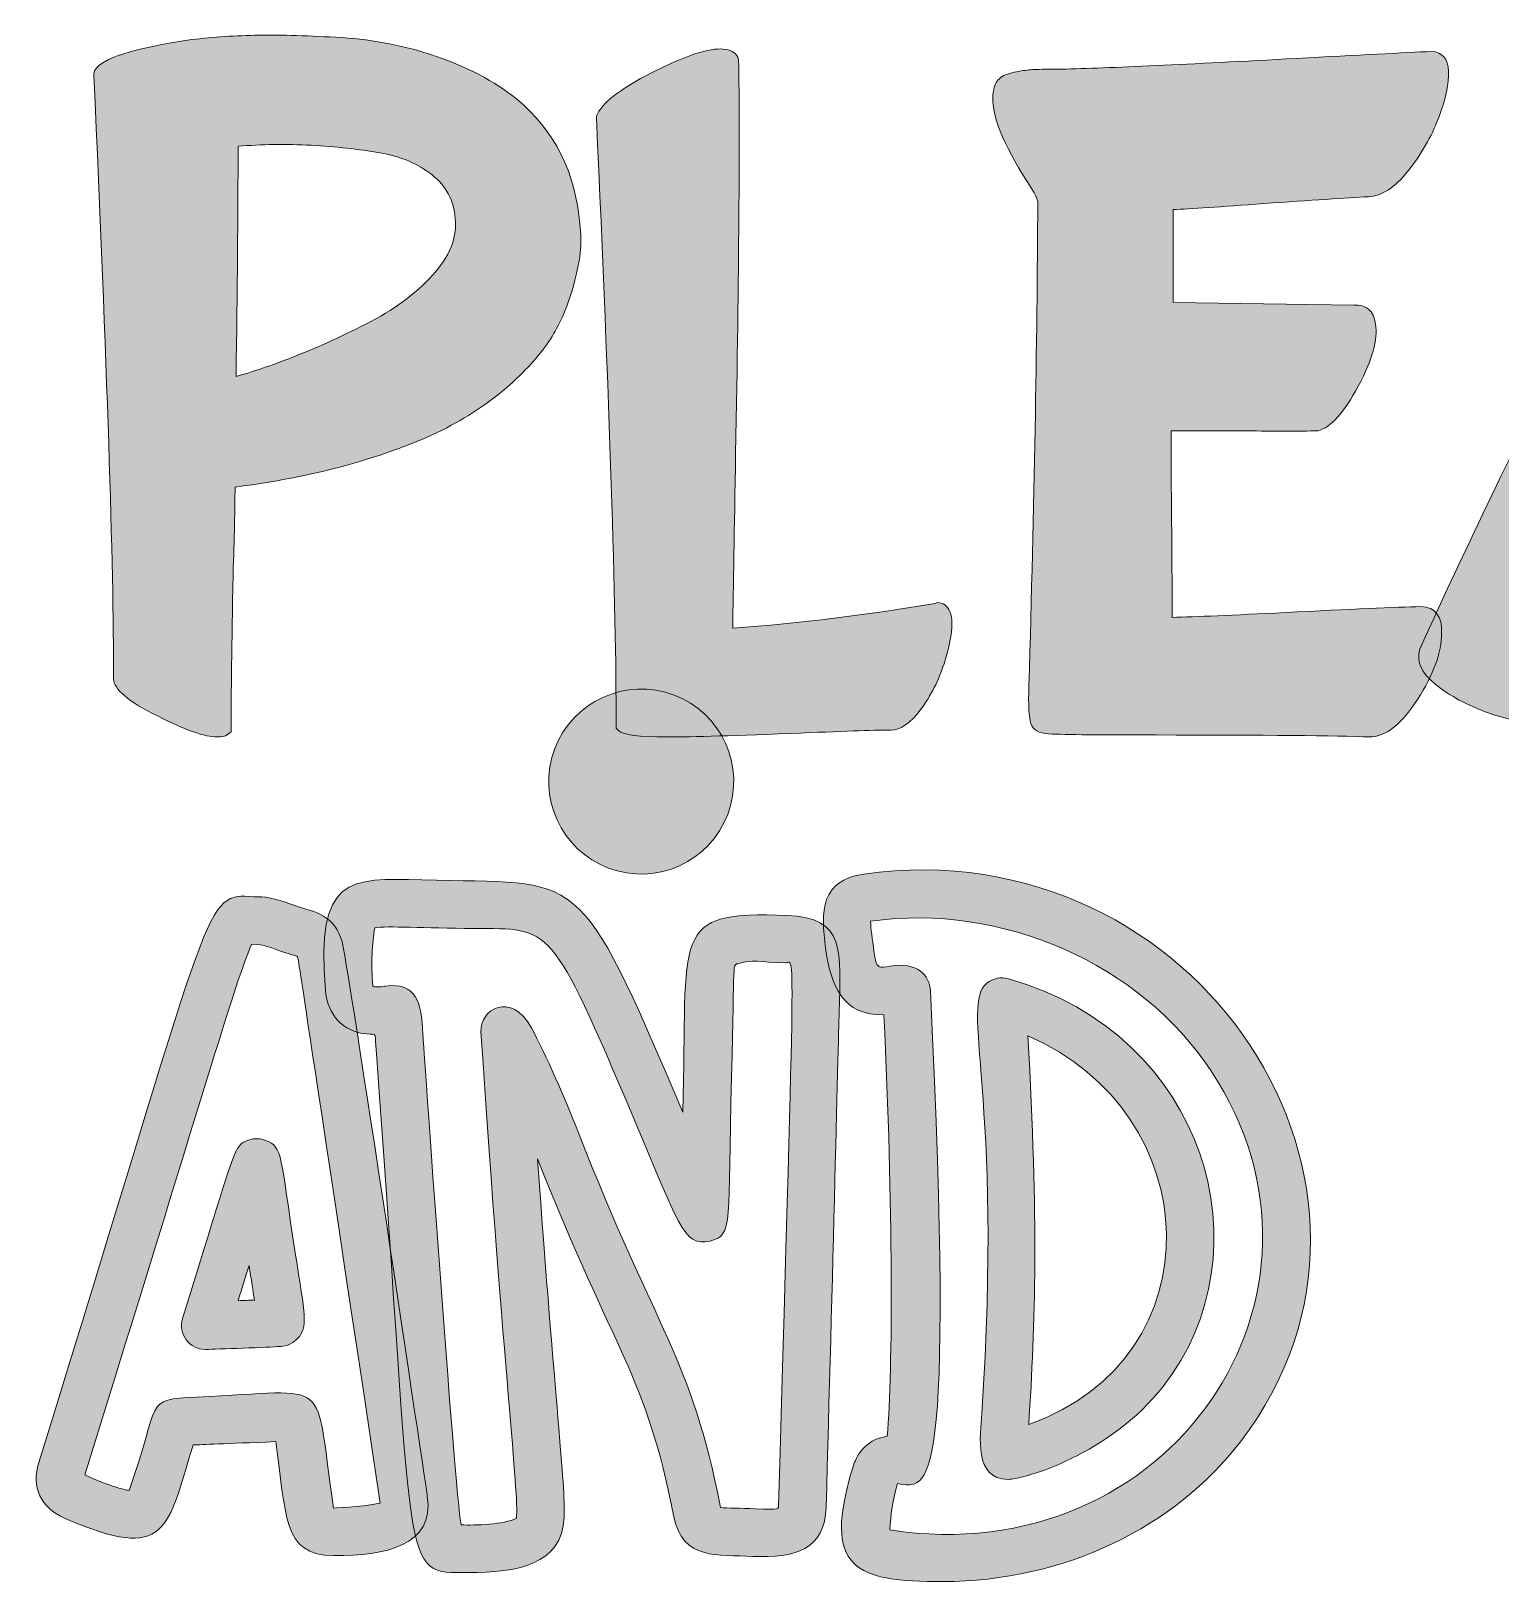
# Model space of a CAD drawing. Header units: inches. Extents: x 109 to 970, y -981 to -100.
# Drawn here: x 118.5 to 304.3, y -973.4 to -777.1 of the extents above; entities that cross this region are included whole.
import ezdxf

# ---------------------------------------------------------------- set-up
doc = ezdxf.new("R2010")
doc.units = ezdxf.units.IN
doc.header["$MEASUREMENT"] = 0
doc.layers.add('Layer 1', color=7, linetype='Continuous')

# ---------------------------------------------------------------- blocks, each defined once
blk = doc.blocks.new('block 3')
at = {"layer": 'Layer 1', "true_color": 0xffffff}
h = blk.add_hatch(color=7, dxfattribs=at)
h.dxf.hatch_style = 2
edge = h.paths.add_edge_path()
edge.add_spline(control_points=[(271.36, -955.34), (263.12, -966.07), (249.14, -973), (233.75, -973), (222.81, -973), (218.33, -971.6), (222.46, -958.32), (222.73, -957.44), (223.74, -955.07), (226.73, -954.65), (227.44, -946.18), (227.47, -925.8), (226.31, -901.39), (221.14, -901.59), (219.56, -897.7), (218.93, -892.99), (218.31, -888.36), (218.31, -884.39), (223.75, -883.63), (265.97, -877.69), (295.9, -923.42), (271.36, -955.34)], knot_values=[0, 0, 0, 0, 1, 1, 1, 2, 2, 2, 3, 3, 3, 4, 4, 4, 5, 5, 5, 6, 6, 6, 7, 7, 7, 7], degree=3, periodic=1)
edge = h.paths.add_edge_path()
edge.add_spline(control_points=[(267.62, -908.45), (258.72, -894.99), (241.24, -887.25), (224.62, -889.58), (224.63, -890.43), (224.86, -891.93), (225.05, -893.36), (225.35, -895.76), (225.66, -895.49), (227.11, -895.26), (230.47, -894.72), (232.09, -896.33), (232.19, -898.43), (235.28, -963.17), (231.98, -961.23), (228.04, -960.62), (227.44, -962.7), (227.12, -964.62), (227.07, -966.48), (262.42, -971.95), (286.33, -936.72), (267.62, -908.45)], knot_values=[0, 0, 0, 0, 1, 1, 1, 2, 2, 2, 3, 3, 3, 4, 4, 4, 5, 5, 5, 6, 6, 6, 7, 7, 7, 7], degree=3, periodic=1)
edge = h.paths.add_edge_path()
edge.add_spline(control_points=[(261.6, -948.35), (254.9, -956.89), (244.06, -960.09), (241.99, -960.09), (237.64, -960.09), (238.48, -954.57), (238.67, -951.79), (241.41, -911.47), (235.85, -900.2), (239.32, -897.4), (240.08, -896.79), (241.09, -896.58), (242.03, -896.85), (267.15, -903.97), (274.87, -931.44), (261.6, -948.35)], knot_values=[0, 0, 0, 0, 1, 1, 1, 2, 2, 2, 3, 3, 3, 4, 4, 4, 5, 5, 5, 5], degree=3, periodic=1)
edge = h.paths.add_edge_path()
edge.add_spline(control_points=[(244.49, -904.08), (245.84, -927.59), (245.44, -940.39), (244.6, -953.18), (268.6, -944.58), (267.05, -913.71), (244.49, -904.08)], knot_values=[0, 0, 0, 0, 1, 1, 1, 2, 2, 2, 2], degree=3, periodic=1)
h = blk.add_hatch(color=7, dxfattribs=at)
h.dxf.hatch_style = 2
edge = h.paths.add_edge_path()
edge.add_spline(control_points=[(220.65, -901.11), (220.63, -901.64), (219.77, -936.61), (219, -963.59), (218.85, -968.96), (215.06, -970.07), (209.75, -969.82), (205.36, -969.61), (200.85, -970.33), (199.77, -964.84), (196.2, -946.67), (192.33, -944.4), (182.53, -919.59), (184.77, -950.69), (186.06, -960.69), (185.9, -964.89), (185.66, -970.91), (179.86, -971.87), (173.81, -971.87), (164.98, -971.87), (167.2, -973.43), (162.17, -906.28), (161.95, -903.34), (162.33, -903.97), (160.92, -903.83), (157.93, -903.51), (155.99, -901.44), (155.73, -898.28), (154.55, -883.93), (158.63, -884.11), (167.91, -884.37), (188.46, -884.93), (187.38, -882.04), (200.91, -913.72), (201.5, -890.83), (199.15, -888.29), (214.07, -888.85), (221.51, -889.12), (220.85, -893.37), (220.65, -901.11)], knot_values=[0, 0, 0, 0, 1, 1, 1, 2, 2, 2, 3, 3, 3, 4, 4, 4, 5, 5, 5, 6, 6, 6, 7, 7, 7, 8, 8, 8, 9, 9, 9, 10, 10, 10, 11, 11, 11, 12, 12, 12, 13, 13, 13, 13], degree=3, periodic=1)
edge = h.paths.add_edge_path()
edge.add_spline(control_points=[(212.99, -963.42), (215.11, -888.99), (215.07, -894.9), (213.85, -894.86), (210.53, -894.73), (209.66, -894.39), (207.98, -894.92), (207.06, -895.21), (207.49, -893.87), (207.05, -909.26), (206.52, -927.83), (207.38, -929.25), (204.3, -929.99), (200.93, -930.8), (200.33, -927.68), (194.68, -914.44), (184.12, -889.71), (184.42, -890.54), (174.45, -890.5), (168.18, -890.48), (163.5, -890.13), (161.97, -890.43), (161.62, -892.34), (161.48, -894.93), (161.72, -897.79), (161.74, -898), (163.1, -897.82), (163.31, -897.79), (167.25, -897.21), (167.83, -900.08), (167.99, -903.05), (167.99, -903.08), (172.06, -961.8), (172.88, -965.85), (174.66, -965.89), (178.31, -965.83), (179.87, -965), (180.18, -961.68), (178.29, -947.21), (175.39, -903.57), (175.2, -900.7), (179.21, -898.37), (181.77, -903.06), (183.54, -906.34), (186.06, -912.11), (187.63, -916.12), (197.68, -941.82), (201.87, -944.36), (205.67, -963.65), (206.54, -963.75), (208.17, -963.73), (210.04, -963.81), (213.3, -963.97), (212.98, -963.78), (212.99, -963.42)], knot_values=[0, 0, 0, 0, 1, 1, 1, 2, 2, 2, 3, 3, 3, 4, 4, 4, 5, 5, 5, 6, 6, 6, 7, 7, 7, 8, 8, 8, 9, 9, 9, 10, 10, 10, 11, 11, 11, 12, 12, 12, 13, 13, 13, 14, 14, 14, 15, 15, 15, 16, 16, 16, 17, 17, 17, 18, 18, 18, 18], degree=3, periodic=1)
h = blk.add_hatch(color=7, dxfattribs=at)
h.dxf.hatch_style = 2
edge = h.paths.add_edge_path()
edge.add_spline(control_points=[(156.78, -969.73), (150.19, -969.73), (150.8, -964.41), (149.46, -955.33), (142.83, -955.58), (140.24, -955.7), (139, -955.75), (135.78, -966.21), (135.88, -970.74), (122.83, -965.02), (119.74, -963.67), (118.54, -961.09), (119.51, -957.95), (141.19, -888.34), (140.23, -886.08), (146.07, -886.46), (147.79, -886.57), (148.22, -886.29), (151.49, -887.49), (154.11, -888.45), (156.45, -888.39), (157.74, -891.79), (158.42, -893.58), (168.61, -962.18), (168.61, -962.22), (169.54, -968.53), (163.3, -969.73), (156.78, -969.73)], knot_values=[0, 0, 0, 0, 1, 1, 1, 2, 2, 2, 3, 3, 3, 4, 4, 4, 5, 5, 5, 6, 6, 6, 7, 7, 7, 8, 8, 8, 9, 9, 9, 9], degree=3, periodic=1)
edge = h.paths.add_edge_path()
edge.add_spline(control_points=[(162.66, -963.08), (151.44, -888.77), (152.4, -894.69), (152.14, -893.99), (149.19, -893.28), (148.49, -892.46), (146.42, -892.49), (144.62, -896.26), (139.67, -913.44), (125.32, -959.54), (128.77, -961.05), (130.28, -961.41), (130.92, -961.48), (135.06, -950.08), (132.57, -950.02), (139.5, -949.71), (157.15, -948.93), (154.18, -946.71), (156.76, -963.71), (157.46, -963.72), (161.66, -963.39), (162.66, -963.08)], knot_values=[0, 0, 0, 0, 1, 1, 1, 2, 2, 2, 3, 3, 3, 4, 4, 4, 5, 5, 5, 6, 6, 6, 7, 7, 7, 7], degree=3, periodic=1)
edge = h.paths.add_edge_path()
edge.add_spline(control_points=[(151.92, -931.48), (153.18, -939.51), (153.55, -940.84), (152.21, -942.3), (151.83, -942.71), (151.02, -943.38), (149.67, -943.32), (147.84, -943.45), (140.84, -943.68), (140.57, -943.68), (138.54, -943.68), (137.09, -941.72), (137.69, -939.78), (144.62, -917.52), (144.06, -917.97), (146.01, -917.24), (146.73, -916.98), (147.52, -916.99), (148.22, -917.28), (150.39, -918.14), (149.99, -919.06), (151.92, -931.48)], knot_values=[0, 0, 0, 0, 1, 1, 1, 2, 2, 2, 3, 3, 3, 4, 4, 4, 5, 5, 5, 6, 6, 6, 7, 7, 7, 7], degree=3, periodic=1)
edge = h.paths.add_edge_path()
edge.add_spline(control_points=[(146.76, -937.44), (146.59, -936.33), (146.36, -934.86), (146.08, -933.06), (145.67, -934.4), (145.21, -935.88), (144.69, -937.52), (145.39, -937.5), (146.1, -937.47), (146.76, -937.44)], knot_values=[0, 0, 0, 0, 1, 1, 1, 2, 2, 2, 3, 3, 3, 3], degree=3, periodic=1)
at = {"layer": 'Layer 1', "lineweight": 0}
for points, knots in [([(271.36, -955.34), (263.12, -966.07), (249.14, -973), (233.75, -973), (222.81, -973), (218.33, -971.6), (222.46, -958.32), (222.73, -957.44), (223.74, -955.07), (226.73, -954.65), (227.44, -946.18), (227.47, -925.8), (226.31, -901.39), (221.14, -901.59), (219.56, -897.7), (218.93, -892.99), (218.31, -888.36), (218.31, -884.39), (223.75, -883.63), (265.97, -877.69), (295.9, -923.42), (271.36, -955.34)], [0, 0, 0, 0, 1, 1, 1, 2, 2, 2, 3, 3, 3, 4, 4, 4, 5, 5, 5, 6, 6, 6, 7, 7, 7, 7]), ([(220.65, -901.11), (220.63, -901.64), (219.77, -936.61), (219, -963.59), (218.85, -968.96), (215.06, -970.07), (209.75, -969.82), (205.36, -969.61), (200.85, -970.33), (199.77, -964.84), (196.2, -946.67), (192.33, -944.4), (182.53, -919.59), (184.77, -950.69), (186.06, -960.69), (185.9, -964.89), (185.66, -970.91), (179.86, -971.87), (173.81, -971.87), (164.98, -971.87), (167.2, -973.43), (162.17, -906.28), (161.95, -903.34), (162.33, -903.97), (160.92, -903.83), (157.93, -903.51), (155.99, -901.44), (155.73, -898.28), (154.55, -883.93), (158.63, -884.11), (167.91, -884.37), (188.46, -884.93), (187.38, -882.04), (200.91, -913.72), (201.5, -890.83), (199.15, -888.29), (214.07, -888.85), (221.51, -889.12), (220.85, -893.37), (220.65, -901.11)], [0, 0, 0, 0, 1, 1, 1, 2, 2, 2, 3, 3, 3, 4, 4, 4, 5, 5, 5, 6, 6, 6, 7, 7, 7, 8, 8, 8, 9, 9, 9, 10, 10, 10, 11, 11, 11, 12, 12, 12, 13, 13, 13, 13]), ([(156.78, -969.73), (150.19, -969.73), (150.8, -964.41), (149.46, -955.33), (142.83, -955.58), (140.24, -955.7), (139, -955.75), (135.78, -966.21), (135.88, -970.74), (122.83, -965.02), (119.74, -963.67), (118.54, -961.09), (119.51, -957.95), (141.19, -888.34), (140.23, -886.08), (146.07, -886.46), (147.79, -886.57), (148.22, -886.29), (151.49, -887.49), (154.11, -888.45), (156.45, -888.39), (157.74, -891.79), (158.42, -893.58), (168.61, -962.18), (168.61, -962.22), (169.54, -968.53), (163.3, -969.73), (156.78, -969.73)], [0, 0, 0, 0, 1, 1, 1, 2, 2, 2, 3, 3, 3, 4, 4, 4, 5, 5, 5, 6, 6, 6, 7, 7, 7, 8, 8, 8, 9, 9, 9, 9]), ([(162.66, -963.08), (151.44, -888.77), (152.4, -894.69), (152.14, -893.99), (149.19, -893.28), (148.49, -892.46), (146.42, -892.49), (144.62, -896.26), (139.67, -913.44), (125.32, -959.54), (128.77, -961.05), (130.28, -961.41), (130.92, -961.48), (135.06, -950.08), (132.57, -950.02), (139.5, -949.71), (157.15, -948.93), (154.18, -946.71), (156.76, -963.71), (157.46, -963.72), (161.66, -963.39), (162.66, -963.08)], [0, 0, 0, 0, 1, 1, 1, 2, 2, 2, 3, 3, 3, 4, 4, 4, 5, 5, 5, 6, 6, 6, 7, 7, 7, 7]), ([(212.99, -963.42), (215.11, -888.99), (215.07, -894.9), (213.85, -894.86), (210.53, -894.73), (209.66, -894.39), (207.98, -894.92), (207.06, -895.21), (207.49, -893.87), (207.05, -909.26), (206.52, -927.83), (207.38, -929.25), (204.3, -929.99), (200.93, -930.8), (200.33, -927.68), (194.68, -914.44), (184.12, -889.71), (184.42, -890.54), (174.45, -890.5), (168.18, -890.48), (163.5, -890.13), (161.97, -890.43), (161.62, -892.34), (161.48, -894.93), (161.72, -897.79), (161.74, -898), (163.1, -897.82), (163.31, -897.79), (167.25, -897.21), (167.83, -900.08), (167.99, -903.05), (167.99, -903.08), (172.06, -961.8), (172.88, -965.85), (174.66, -965.89), (178.31, -965.83), (179.87, -965), (180.18, -961.68), (178.29, -947.21), (175.39, -903.57), (175.2, -900.7), (179.21, -898.37), (181.77, -903.06), (183.54, -906.34), (186.06, -912.11), (187.63, -916.12), (197.68, -941.82), (201.87, -944.36), (205.67, -963.65), (206.54, -963.75), (208.17, -963.73), (210.04, -963.81), (213.3, -963.97), (212.98, -963.78), (212.99, -963.42)], [0, 0, 0, 0, 1, 1, 1, 2, 2, 2, 3, 3, 3, 4, 4, 4, 5, 5, 5, 6, 6, 6, 7, 7, 7, 8, 8, 8, 9, 9, 9, 10, 10, 10, 11, 11, 11, 12, 12, 12, 13, 13, 13, 14, 14, 14, 15, 15, 15, 16, 16, 16, 17, 17, 17, 18, 18, 18, 18]), ([(267.62, -908.45), (258.72, -894.99), (241.24, -887.25), (224.62, -889.58), (224.63, -890.43), (224.86, -891.93), (225.05, -893.36), (225.35, -895.76), (225.66, -895.49), (227.11, -895.26), (230.47, -894.72), (232.09, -896.33), (232.19, -898.43), (235.28, -963.17), (231.98, -961.23), (228.04, -960.62), (227.44, -962.7), (227.12, -964.62), (227.07, -966.48), (262.42, -971.95), (286.33, -936.72), (267.62, -908.45)], [0, 0, 0, 0, 1, 1, 1, 2, 2, 2, 3, 3, 3, 4, 4, 4, 5, 5, 5, 6, 6, 6, 7, 7, 7, 7]), ([(261.6, -948.35), (254.9, -956.89), (244.06, -960.09), (241.99, -960.09), (237.64, -960.09), (238.48, -954.57), (238.67, -951.79), (241.41, -911.47), (235.85, -900.2), (239.32, -897.4), (240.08, -896.79), (241.09, -896.58), (242.03, -896.85), (267.15, -903.97), (274.87, -931.44), (261.6, -948.35)], [0, 0, 0, 0, 1, 1, 1, 2, 2, 2, 3, 3, 3, 4, 4, 4, 5, 5, 5, 5]), ([(244.49, -904.08), (245.84, -927.59), (245.44, -940.39), (244.6, -953.18), (268.6, -944.58), (267.05, -913.71), (244.49, -904.08)], [0, 0, 0, 0, 1, 1, 1, 2, 2, 2, 2]), ([(151.92, -931.48), (153.18, -939.51), (153.55, -940.84), (152.21, -942.3), (151.83, -942.71), (151.02, -943.38), (149.67, -943.32), (147.84, -943.45), (140.84, -943.68), (140.57, -943.68), (138.54, -943.68), (137.09, -941.72), (137.69, -939.78), (144.62, -917.52), (144.06, -917.97), (146.01, -917.24), (146.73, -916.98), (147.52, -916.99), (148.22, -917.28), (150.39, -918.14), (149.99, -919.06), (151.92, -931.48)], [0, 0, 0, 0, 1, 1, 1, 2, 2, 2, 3, 3, 3, 4, 4, 4, 5, 5, 5, 6, 6, 6, 7, 7, 7, 7]), ([(146.76, -937.44), (146.59, -936.33), (146.36, -934.86), (146.08, -933.06), (145.67, -934.4), (145.21, -935.88), (144.69, -937.52), (145.39, -937.5), (146.1, -937.47), (146.76, -937.44)], [0, 0, 0, 0, 1, 1, 1, 2, 2, 2, 3, 3, 3, 3])]:
    blk.add_open_spline(points, degree=3, knots=knots, dxfattribs=at)
blk = doc.blocks.new('block 9')
at = {"layer": 'Layer 1', "true_color": 0xffffff}
h = blk.add_hatch(color=7, dxfattribs=at)
h.dxf.hatch_style = 2
edge = h.paths.add_edge_path()
edge.add_spline(control_points=[(346.94, -787.2), (348.85, -792.19), (351.6, -799.78), (355.18, -809.97), (358.75, -820.16), (362.12, -830.1), (365.28, -839.79), (368.44, -849.48), (370.32, -855.7), (370.9, -858.45), (371.06, -859.36), (370.69, -860.32), (369.78, -861.32), (369.03, -862.15), (367.92, -862.96), (366.47, -863.75), (365.01, -864.54), (363.45, -865.21), (361.79, -865.75), (360.12, -866.29), (358.71, -866.56), (357.55, -866.56), (357.3, -866.56), (357.05, -866.56), (356.8, -866.56), (355.97, -866.47), (355.24, -866.14), (354.62, -865.56), (353.99, -864.98), (353.6, -864.27), (353.43, -863.44), (352.35, -857.87), (350.85, -851.46), (348.94, -844.22), (348.77, -843.56), (348.44, -843.27), (347.94, -843.35), (343.53, -843.52), (337.08, -843.85), (328.6, -844.35), (324.11, -844.6), (320.99, -844.77), (319.24, -844.85), (318.82, -844.85), (318.49, -845.06), (318.24, -845.47), (317.74, -846.72), (317.04, -848.34), (316.12, -850.34), (313.79, -855.58), (312, -859.82), (310.76, -863.06), (310.09, -864.81), (307.43, -864.89), (302.77, -863.31), (300.03, -862.32), (297.76, -861.09), (295.97, -859.63), (294.18, -858.18), (293.54, -856.7), (294.04, -855.2), (297.53, -847.39), (303.19, -835.49), (311.01, -819.52), (319.82, -801.63), (326.1, -788.32), (329.85, -779.59), (330.43, -778.34), (331.35, -777.68), (332.59, -777.59), (336, -777.26), (338.71, -777.14), (340.7, -777.22), (341.95, -777.3), (342.87, -777.93), (343.45, -779.09), (344.86, -782), (346.03, -784.71), (346.94, -787.2)], knot_values=[0, 0, 0, 0, 1, 1, 1, 2, 2, 2, 3, 3, 3, 4, 4, 4, 5, 5, 5, 6, 6, 6, 7, 7, 7, 8, 8, 8, 9, 9, 9, 10, 10, 10, 11, 11, 11, 12, 12, 12, 13, 13, 13, 14, 14, 14, 15, 15, 15, 16, 16, 16, 17, 17, 17, 18, 18, 18, 19, 19, 19, 20, 20, 20, 21, 21, 21, 22, 22, 22, 23, 23, 23, 24, 24, 24, 25, 25, 25, 26, 26, 26, 26], degree=3, periodic=1)
edge = h.paths.add_edge_path()
edge.add_spline(control_points=[(343.32, -824.38), (343.4, -824.3), (343.45, -824.18), (343.45, -824.01), (341.78, -818.35), (339.46, -811.49), (336.46, -803.42), (335.21, -806.33), (333.47, -810.24), (331.22, -815.15), (329.14, -819.81), (327.52, -823.39), (326.35, -825.88), (326.35, -825.88), (326.35, -826.01), (326.35, -826.01), (327.85, -825.92), (330.47, -825.71), (334.21, -825.38), (338.21, -825.05), (341.16, -824.8), (343.07, -824.63), (343.16, -824.55), (343.24, -824.47), (343.32, -824.38)], knot_values=[0, 0, 0, 0, 1, 1, 1, 2, 2, 2, 3, 3, 3, 4, 4, 4, 5, 5, 5, 6, 6, 6, 7, 7, 7, 8, 8, 8, 8], degree=3, periodic=1)
h = blk.add_hatch(color=7, dxfattribs=at)
h.dxf.hatch_style = 2
edge = h.paths.add_edge_path()
edge.add_spline(control_points=[(187.86, -801.55), (188.03, -802.72), (188.05, -803.92), (187.92, -805.17), (187.8, -806.42), (187.44, -808.04), (186.86, -810.03), (186.28, -812.03), (185.45, -813.92), (184.37, -815.71), (183.28, -817.5), (181.64, -819.41), (179.44, -821.45), (177.23, -823.49), (174.63, -825.32), (171.64, -826.94), (168.64, -828.56), (164.8, -830.08), (160.1, -831.5), (155.4, -832.91), (150.13, -833.99), (144.31, -834.74), (144.31, -837.4), (144.23, -841.1), (144.06, -845.84), (143.9, -854.66), (143.81, -861.07), (143.81, -865.06), (143.81, -865.06), (143.81, -865.68), (143.81, -865.68), (143.81, -865.68), (143.31, -866.06), (143.31, -866.06), (143.07, -866.23), (142.65, -866.31), (142.07, -866.31), (140.49, -866.31), (137.99, -865.43), (134.58, -863.69), (130.84, -861.86), (128.97, -860.28), (128.97, -858.95), (128.97, -844.64), (128.13, -819.23), (126.47, -782.71), (126.47, -782.71), (126.47, -782.46), (126.47, -782.46), (126.47, -782.46), (126.6, -782.09), (126.6, -782.09), (127.43, -780.59), (131.5, -779.3), (138.82, -778.22), (141.57, -777.89), (144.4, -777.7), (147.31, -777.66), (150.22, -777.62), (153.71, -777.72), (157.79, -777.97), (161.86, -778.22), (165.86, -779.01), (169.77, -780.34), (173.68, -781.67), (177.05, -783.46), (179.87, -785.7), (184.7, -789.7), (187.36, -794.98), (187.86, -801.55)], knot_values=[0, 0, 0, 0, 1, 1, 1, 2, 2, 2, 3, 3, 3, 4, 4, 4, 5, 5, 5, 6, 6, 6, 7, 7, 7, 8, 8, 8, 9, 9, 9, 10, 10, 10, 11, 11, 11, 12, 12, 12, 13, 13, 13, 14, 14, 14, 15, 15, 15, 16, 16, 16, 17, 17, 17, 18, 18, 18, 19, 19, 19, 20, 20, 20, 21, 21, 21, 22, 22, 22, 23, 23, 23, 23], degree=3, periodic=1)
edge = h.paths.add_edge_path()
edge.add_spline(control_points=[(172.14, -800.8), (171.97, -798.56), (170.99, -796.73), (169.21, -795.31), (167.42, -793.9), (165.21, -792.96), (162.59, -792.5), (159.97, -792.05), (157.08, -791.74), (153.92, -791.57), (150.76, -791.4), (147.68, -791.44), (144.69, -791.69), (144.69, -800.26), (144.6, -809.95), (144.44, -820.77), (146.52, -820.19), (148.91, -819.37), (151.61, -818.33), (154.31, -817.29), (157.39, -815.9), (160.85, -814.15), (164.3, -812.41), (167.1, -810.35), (169.27, -807.98), (171.43, -805.61), (172.39, -803.22), (172.14, -800.8)], knot_values=[0, 0, 0, 0, 1, 1, 1, 2, 2, 2, 3, 3, 3, 4, 4, 4, 5, 5, 5, 6, 6, 6, 7, 7, 7, 8, 8, 8, 9, 9, 9, 9], degree=3, periodic=1)
h = blk.add_hatch(color=7, dxfattribs=at)
h.dxf.hatch_style = 2
edge = h.paths.add_edge_path()
edge.add_spline(control_points=[(234.65, -850.46), (234.81, -850.88), (234.9, -851.38), (234.9, -851.96), (234.9, -853.29), (234.56, -855), (233.9, -857.07), (233.23, -859.16), (232.26, -861.07), (230.97, -862.81), (229.68, -864.56), (228.41, -865.43), (227.16, -865.43), (225.58, -865.43), (221.8, -865.56), (215.81, -865.81), (207.74, -866.14), (202.08, -866.31), (198.84, -866.31), (195.34, -866.31), (193.35, -866.06), (192.85, -865.56), (192.85, -865.56), (192.47, -865.18), (192.47, -865.18), (192.47, -865.18), (192.47, -864.69), (192.47, -864.69), (192.47, -849.88), (191.64, -824.34), (189.98, -788.07), (189.98, -788.07), (189.98, -787.83), (189.98, -787.83), (189.98, -787.83), (190.1, -787.58), (190.1, -787.58), (191.02, -785.91), (193.56, -784.06), (197.71, -782.02), (201.87, -779.99), (204.74, -779.13), (206.32, -779.47), (207.15, -779.55), (207.7, -779.96), (207.95, -780.71), (208.11, -790.7), (207.99, -807.29), (207.57, -830.5), (207.4, -840.23), (207.28, -847.59), (207.2, -852.58), (215.76, -851.92), (224.29, -850.88), (232.78, -849.46), (232.78, -849.46), (233.03, -849.34), (233.03, -849.34), (233.77, -849.34), (234.31, -849.71), (234.65, -850.46)], knot_values=[0, 0, 0, 0, 1, 1, 1, 2, 2, 2, 3, 3, 3, 4, 4, 4, 5, 5, 5, 6, 6, 6, 7, 7, 7, 8, 8, 8, 9, 9, 9, 10, 10, 10, 11, 11, 11, 12, 12, 12, 13, 13, 13, 14, 14, 14, 15, 15, 15, 16, 16, 16, 17, 17, 17, 18, 18, 18, 19, 19, 19, 20, 20, 20, 20], degree=3, periodic=1)
h = blk.add_hatch(color=7, dxfattribs=at)
h.dxf.hatch_style = 2
edge = h.paths.add_edge_path()
edge.add_spline(control_points=[(294.16, -849.84), (295.99, -849.92), (296.87, -851.04), (296.78, -853.21), (296.78, -855.62), (295.76, -858.41), (293.73, -861.57), (291.69, -864.73), (289.67, -866.31), (287.67, -866.31), (283.51, -866.14), (274.53, -866.06), (260.72, -866.06), (253.82, -866.06), (249.29, -866.02), (247.12, -865.93), (245.88, -865.85), (245.13, -865.41), (244.88, -864.62), (244.63, -863.83), (244.54, -862.23), (244.63, -859.82), (245.29, -837.03), (245.67, -816.65), (245.75, -798.68), (245.75, -798.35), (245.13, -797.23), (243.88, -795.31), (240.97, -790.57), (239.72, -787.04), (240.14, -784.71), (240.22, -784.04), (240.47, -783.52), (240.89, -783.15), (241.3, -782.77), (241.92, -782.5), (242.76, -782.34), (243.59, -782.17), (244.29, -782.07), (244.88, -782.02), (245.46, -781.98), (246.33, -781.96), (247.5, -781.96), (247.5, -781.96), (248.75, -781.96), (248.75, -781.96), (254.82, -781.8), (264.72, -781.34), (278.44, -780.59), (286.34, -780.17), (292.04, -779.88), (295.54, -779.71), (296.87, -779.8), (297.57, -780.63), (297.66, -782.21), (297.74, -783.71), (297.32, -785.66), (296.41, -788.07), (295.49, -790.49), (294.2, -792.73), (292.54, -794.81), (290.88, -796.89), (289.21, -797.97), (287.55, -798.06), (284.72, -798.22), (280.31, -798.51), (274.32, -798.93), (268.83, -799.35), (265.01, -799.6), (262.85, -799.68), (262.85, -799.68), (262.85, -811.41), (262.85, -811.41), (262.85, -811.41), (285.68, -811.78), (285.68, -811.78), (287.26, -811.62), (288.17, -812.41), (288.42, -814.15), (288.76, -816.07), (288.03, -818.69), (286.24, -822.01), (284.45, -825.34), (282.77, -827.21), (281.19, -827.63), (278.69, -827.71), (275.65, -827.71), (272.08, -827.63), (267.92, -827.63), (264.76, -827.63), (262.6, -827.63), (262.6, -831.54), (262.62, -835.47), (262.66, -839.42), (262.7, -843.37), (262.72, -847.3), (262.72, -851.21), (265.63, -851.13), (270.41, -850.92), (277.07, -850.59), (285.3, -850.17), (291, -849.92), (294.16, -849.84)], knot_values=[0, 0, 0, 0, 1, 1, 1, 2, 2, 2, 3, 3, 3, 4, 4, 4, 5, 5, 5, 6, 6, 6, 7, 7, 7, 8, 8, 8, 9, 9, 9, 10, 10, 10, 11, 11, 11, 12, 12, 12, 13, 13, 13, 14, 14, 14, 15, 15, 15, 16, 16, 16, 17, 17, 17, 18, 18, 18, 19, 19, 19, 20, 20, 20, 21, 21, 21, 22, 22, 22, 23, 23, 23, 24, 24, 24, 25, 25, 25, 26, 26, 26, 27, 27, 27, 28, 28, 28, 29, 29, 29, 30, 30, 30, 31, 31, 31, 32, 32, 32, 33, 33, 33, 34, 34, 34, 34], degree=3, periodic=1)
at = {"layer": 'Layer 1', "lineweight": 0}
for points, knots in [([(346.94, -787.2), (348.85, -792.19), (351.6, -799.78), (355.18, -809.97), (358.75, -820.16), (362.12, -830.1), (365.28, -839.79), (368.44, -849.48), (370.32, -855.7), (370.9, -858.45), (371.06, -859.36), (370.69, -860.32), (369.78, -861.32), (369.03, -862.15), (367.92, -862.96), (366.47, -863.75), (365.01, -864.54), (363.45, -865.21), (361.79, -865.75), (360.12, -866.29), (358.71, -866.56), (357.55, -866.56), (357.3, -866.56), (357.05, -866.56), (356.8, -866.56), (355.97, -866.47), (355.24, -866.14), (354.62, -865.56), (353.99, -864.98), (353.6, -864.27), (353.43, -863.44), (352.35, -857.87), (350.85, -851.46), (348.94, -844.22), (348.77, -843.56), (348.44, -843.27), (347.94, -843.35), (343.53, -843.52), (337.08, -843.85), (328.6, -844.35), (324.11, -844.6), (320.99, -844.77), (319.24, -844.85), (318.82, -844.85), (318.49, -845.06), (318.24, -845.47), (317.74, -846.72), (317.04, -848.34), (316.12, -850.34), (313.79, -855.58), (312, -859.82), (310.76, -863.06), (310.09, -864.81), (307.43, -864.89), (302.77, -863.31), (300.03, -862.32), (297.76, -861.09), (295.97, -859.63), (294.18, -858.18), (293.54, -856.7), (294.04, -855.2), (297.53, -847.39), (303.19, -835.49), (311.01, -819.52), (319.82, -801.63), (326.1, -788.32), (329.85, -779.59), (330.43, -778.34), (331.35, -777.68), (332.59, -777.59), (336, -777.26), (338.71, -777.14), (340.7, -777.22), (341.95, -777.3), (342.87, -777.93), (343.45, -779.09), (344.86, -782), (346.03, -784.71), (346.94, -787.2)], [0, 0, 0, 0, 1, 1, 1, 2, 2, 2, 3, 3, 3, 4, 4, 4, 5, 5, 5, 6, 6, 6, 7, 7, 7, 8, 8, 8, 9, 9, 9, 10, 10, 10, 11, 11, 11, 12, 12, 12, 13, 13, 13, 14, 14, 14, 15, 15, 15, 16, 16, 16, 17, 17, 17, 18, 18, 18, 19, 19, 19, 20, 20, 20, 21, 21, 21, 22, 22, 22, 23, 23, 23, 24, 24, 24, 25, 25, 25, 26, 26, 26, 26]), ([(187.86, -801.55), (188.03, -802.72), (188.05, -803.92), (187.92, -805.17), (187.8, -806.42), (187.44, -808.04), (186.86, -810.03), (186.28, -812.03), (185.45, -813.92), (184.37, -815.71), (183.28, -817.5), (181.64, -819.41), (179.44, -821.45), (177.23, -823.49), (174.63, -825.32), (171.64, -826.94), (168.64, -828.56), (164.8, -830.08), (160.1, -831.5), (155.4, -832.91), (150.13, -833.99), (144.31, -834.74), (144.31, -837.4), (144.23, -841.1), (144.06, -845.84), (143.9, -854.66), (143.81, -861.07), (143.81, -865.06), (143.81, -865.06), (143.81, -865.68), (143.81, -865.68), (143.81, -865.68), (143.31, -866.06), (143.31, -866.06), (143.07, -866.23), (142.65, -866.31), (142.07, -866.31), (140.49, -866.31), (137.99, -865.43), (134.58, -863.69), (130.84, -861.86), (128.97, -860.28), (128.97, -858.95), (128.97, -844.64), (128.13, -819.23), (126.47, -782.71), (126.47, -782.71), (126.47, -782.46), (126.47, -782.46), (126.47, -782.46), (126.6, -782.09), (126.6, -782.09), (127.43, -780.59), (131.5, -779.3), (138.82, -778.22), (141.57, -777.89), (144.4, -777.7), (147.31, -777.66), (150.22, -777.62), (153.71, -777.72), (157.79, -777.97), (161.86, -778.22), (165.86, -779.01), (169.77, -780.34), (173.68, -781.67), (177.05, -783.46), (179.87, -785.7), (184.7, -789.7), (187.36, -794.98), (187.86, -801.55)], [0, 0, 0, 0, 1, 1, 1, 2, 2, 2, 3, 3, 3, 4, 4, 4, 5, 5, 5, 6, 6, 6, 7, 7, 7, 8, 8, 8, 9, 9, 9, 10, 10, 10, 11, 11, 11, 12, 12, 12, 13, 13, 13, 14, 14, 14, 15, 15, 15, 16, 16, 16, 17, 17, 17, 18, 18, 18, 19, 19, 19, 20, 20, 20, 21, 21, 21, 22, 22, 22, 23, 23, 23, 23]), ([(234.65, -850.46), (234.81, -850.88), (234.9, -851.38), (234.9, -851.96), (234.9, -853.29), (234.56, -855), (233.9, -857.07), (233.23, -859.16), (232.26, -861.07), (230.97, -862.81), (229.68, -864.56), (228.41, -865.43), (227.16, -865.43), (225.58, -865.43), (221.8, -865.56), (215.81, -865.81), (207.74, -866.14), (202.08, -866.31), (198.84, -866.31), (195.34, -866.31), (193.35, -866.06), (192.85, -865.56), (192.85, -865.56), (192.47, -865.18), (192.47, -865.18), (192.47, -865.18), (192.47, -864.69), (192.47, -864.69), (192.47, -849.88), (191.64, -824.34), (189.98, -788.07), (189.98, -788.07), (189.98, -787.83), (189.98, -787.83), (189.98, -787.83), (190.1, -787.58), (190.1, -787.58), (191.02, -785.91), (193.56, -784.06), (197.71, -782.02), (201.87, -779.99), (204.74, -779.13), (206.32, -779.47), (207.15, -779.55), (207.7, -779.96), (207.95, -780.71), (208.11, -790.7), (207.99, -807.29), (207.57, -830.5), (207.4, -840.23), (207.28, -847.59), (207.2, -852.58), (215.76, -851.92), (224.29, -850.88), (232.78, -849.46), (232.78, -849.46), (233.03, -849.34), (233.03, -849.34), (233.77, -849.34), (234.31, -849.71), (234.65, -850.46)], [0, 0, 0, 0, 1, 1, 1, 2, 2, 2, 3, 3, 3, 4, 4, 4, 5, 5, 5, 6, 6, 6, 7, 7, 7, 8, 8, 8, 9, 9, 9, 10, 10, 10, 11, 11, 11, 12, 12, 12, 13, 13, 13, 14, 14, 14, 15, 15, 15, 16, 16, 16, 17, 17, 17, 18, 18, 18, 19, 19, 19, 20, 20, 20, 20]), ([(294.16, -849.84), (295.99, -849.92), (296.87, -851.04), (296.78, -853.21), (296.78, -855.62), (295.76, -858.41), (293.73, -861.57), (291.69, -864.73), (289.67, -866.31), (287.67, -866.31), (283.51, -866.14), (274.53, -866.06), (260.72, -866.06), (253.82, -866.06), (249.29, -866.02), (247.12, -865.93), (245.88, -865.85), (245.13, -865.41), (244.88, -864.62), (244.63, -863.83), (244.54, -862.23), (244.63, -859.82), (245.29, -837.03), (245.67, -816.65), (245.75, -798.68), (245.75, -798.35), (245.13, -797.23), (243.88, -795.31), (240.97, -790.57), (239.72, -787.04), (240.14, -784.71), (240.22, -784.04), (240.47, -783.52), (240.89, -783.15), (241.3, -782.77), (241.92, -782.5), (242.76, -782.34), (243.59, -782.17), (244.29, -782.07), (244.88, -782.02), (245.46, -781.98), (246.33, -781.96), (247.5, -781.96), (247.5, -781.96), (248.75, -781.96), (248.75, -781.96), (254.82, -781.8), (264.72, -781.34), (278.44, -780.59), (286.34, -780.17), (292.04, -779.88), (295.54, -779.71), (296.87, -779.8), (297.57, -780.63), (297.66, -782.21), (297.74, -783.71), (297.32, -785.66), (296.41, -788.07), (295.49, -790.49), (294.2, -792.73), (292.54, -794.81), (290.88, -796.89), (289.21, -797.97), (287.55, -798.06), (284.72, -798.22), (280.31, -798.51), (274.32, -798.93), (268.83, -799.35), (265.01, -799.6), (262.85, -799.68), (262.85, -799.68), (262.85, -811.41), (262.85, -811.41), (262.85, -811.41), (285.68, -811.78), (285.68, -811.78), (287.26, -811.62), (288.17, -812.41), (288.42, -814.15), (288.76, -816.07), (288.03, -818.69), (286.24, -822.01), (284.45, -825.34), (282.77, -827.21), (281.19, -827.63), (278.69, -827.71), (275.65, -827.71), (272.08, -827.63), (267.92, -827.63), (264.76, -827.63), (262.6, -827.63), (262.6, -831.54), (262.62, -835.47), (262.66, -839.42), (262.7, -843.37), (262.72, -847.3), (262.72, -851.21), (265.63, -851.13), (270.41, -850.92), (277.07, -850.59), (285.3, -850.17), (291, -849.92), (294.16, -849.84)], [0, 0, 0, 0, 1, 1, 1, 2, 2, 2, 3, 3, 3, 4, 4, 4, 5, 5, 5, 6, 6, 6, 7, 7, 7, 8, 8, 8, 9, 9, 9, 10, 10, 10, 11, 11, 11, 12, 12, 12, 13, 13, 13, 14, 14, 14, 15, 15, 15, 16, 16, 16, 17, 17, 17, 18, 18, 18, 19, 19, 19, 20, 20, 20, 21, 21, 21, 22, 22, 22, 23, 23, 23, 24, 24, 24, 25, 25, 25, 26, 26, 26, 27, 27, 27, 28, 28, 28, 29, 29, 29, 30, 30, 30, 31, 31, 31, 32, 32, 32, 33, 33, 33, 34, 34, 34, 34]), ([(172.14, -800.8), (171.97, -798.56), (170.99, -796.73), (169.21, -795.31), (167.42, -793.9), (165.21, -792.96), (162.59, -792.5), (159.97, -792.05), (157.08, -791.74), (153.92, -791.57), (150.76, -791.4), (147.68, -791.44), (144.69, -791.69), (144.69, -800.26), (144.6, -809.95), (144.44, -820.77), (146.52, -820.19), (148.91, -819.37), (151.61, -818.33), (154.31, -817.29), (157.39, -815.9), (160.85, -814.15), (164.3, -812.41), (167.1, -810.35), (169.27, -807.98), (171.43, -805.61), (172.39, -803.22), (172.14, -800.8)], [0, 0, 0, 0, 1, 1, 1, 2, 2, 2, 3, 3, 3, 4, 4, 4, 5, 5, 5, 6, 6, 6, 7, 7, 7, 8, 8, 8, 9, 9, 9, 9])]:
    blk.add_open_spline(points, degree=3, knots=knots, dxfattribs=at)

msp = doc.modelspace()

# ---------------------------------------------------------------- hatches: boundary and pattern name
at = {"layer": 'Layer 1', "true_color": 0xffffff}
h = msp.add_hatch(color=7, dxfattribs=at)
h.dxf.hatch_style = 2
edge = h.paths.add_edge_path()
edge.add_spline(control_points=[(198.66, -860.65), (204.9, -862.31), (208.6, -868.72), (206.93, -874.96), (205.26, -881.2), (198.85, -884.9), (192.61, -883.23), (186.38, -881.56), (182.68, -875.15), (184.34, -868.91), (186.01, -862.68), (192.42, -858.98), (198.66, -860.65)], knot_values=[0, 0, 0, 0, 1, 1, 1, 2, 2, 2, 3, 3, 3, 4, 4, 4, 4], degree=3, periodic=1)

# ---------------------------------------------------------------- linework, layer by layer
at = {"layer": 'Layer 1', "lineweight": 0}
msp.add_open_spline([(198.66, -860.65), (204.9, -862.31), (208.6, -868.72), (206.93, -874.96), (205.26, -881.2), (198.85, -884.9), (192.61, -883.23), (186.38, -881.56), (182.68, -875.15), (184.34, -868.91), (186.01, -862.68), (192.42, -858.98), (198.66, -860.65)], degree=3, knots=[0, 0, 0, 0, 1, 1, 1, 2, 2, 2, 3, 3, 3, 4, 4, 4, 4], dxfattribs=at)

# ---------------------------------------------------------------- block references
at = {"layer": 'Layer 1'}
for name in ['block 9', 'block 3']:
    msp.add_blockref(name, (0, 0), dxfattribs=at)

doc.saveas('drawing.dxf')
